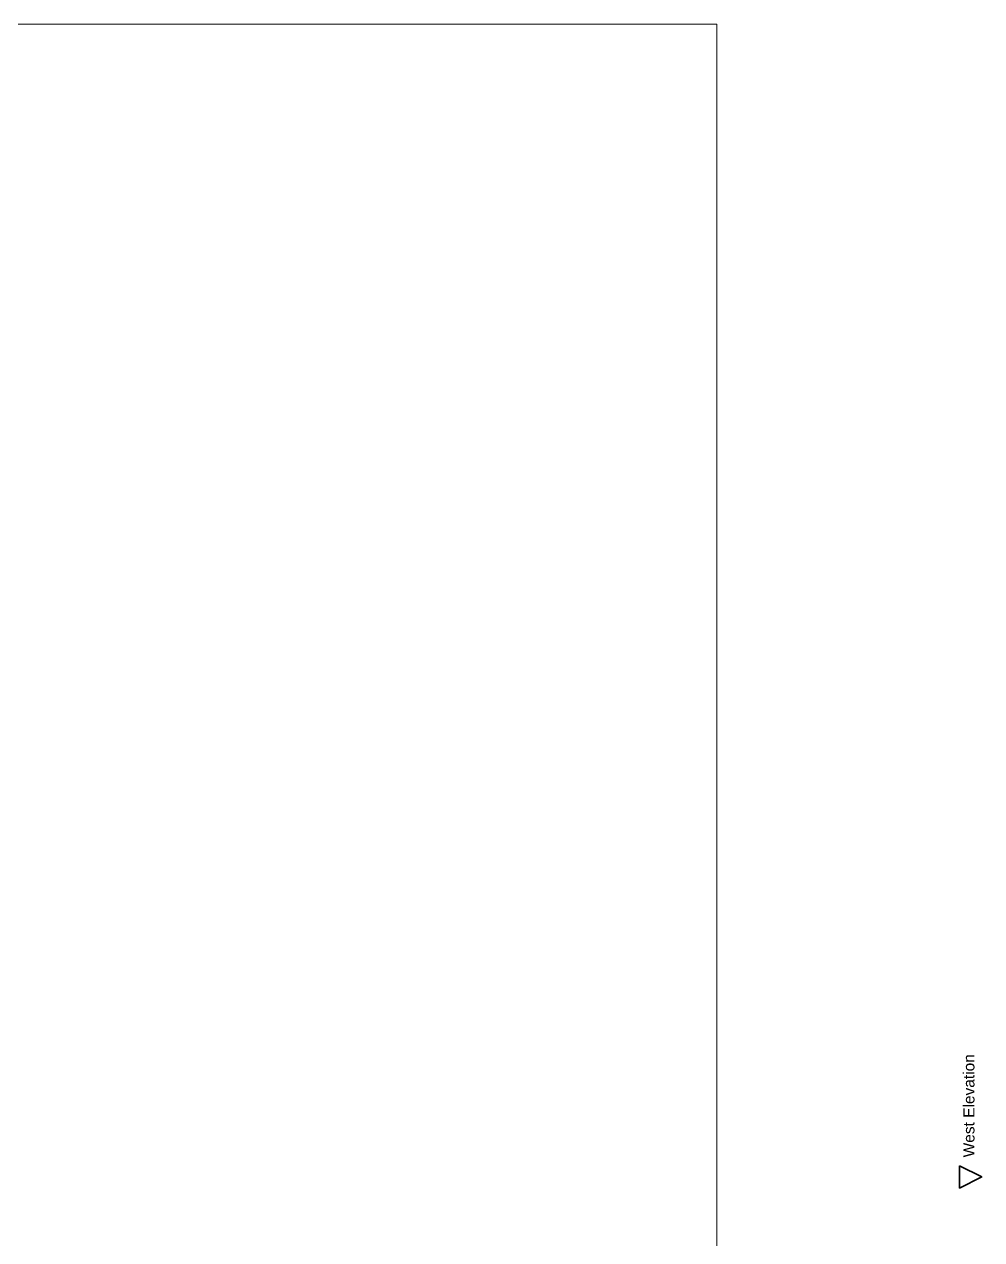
# Model space of a CAD drawing. Header units: millimetres. Extents: x -100675 to 28000, y -21133 to 42228.
# Drawn here: x -31330 to -5400, y 9301 to 42228 of the extents above; entities that cross this region are included whole.
import ezdxf

# ---------------------------------------------------------------- set-up
doc = ezdxf.new("R2010")
doc.units = ezdxf.units.MM
doc.header["$MEASUREMENT"] = 0
doc.linetypes.add('Wipeout_Contour', pattern=[1000, 0, -1000])
doc.layers.add('Marker - Elevation', color=7, linetype='Continuous')
doc.layers.add('New_Structural - Bearing', color=7, linetype='Continuous')
doc.layers.add('Marker - Elevation_Pen_No__25', color=7, linetype='Continuous', lineweight=35, true_color=0x40a5ff)
doc.layers.add('New_Structural - Bearing_Pen_No__89', color=7, linetype='Continuous', lineweight=20, true_color=0x71cebe)
doc.layers.add('Marker - Elevation_Pen_No__6', color=5, linetype='Continuous', lineweight=35)
doc.styles.add('GENERATED_STYLE_1', font='arial.ttf')

# ---------------------------------------------------------------- blocks, each defined once
blk = doc.blocks.new('Slab_2', base_point=(-100675, -21133))
at = {"layer": 'New_Structural - Bearing_Pen_No__89', "color": 123, "linetype": 'Continuous', "lineweight": 20, "true_color": 0x71cebe, "flags": 128}
blk.add_lwpolyline([(-100675, -21133), (-12576, -21133), (-12576, 42228), (-100675, 42228)], close=True, dxfattribs=at)
blk = doc.blocks.new('Elevation_1', base_point=(-6000, 23000))
at = {"layer": 'Marker - Elevation_Pen_No__6', "color": 5, "lineweight": 35, "insert": (-5592, 14327), "char_height": 300, "attachment_point": 9, "rotation": 90, "style": 'GENERATED_STYLE_1'}
blk.add_mtext('\\A1;{\\pqr;\\pt0;\\fArial|b0|i0|c0|p34; West Elevation}', dxfattribs=at)
at = {"color": 254, "linetype": 'Wipeout_Contour', "lineweight": 0, "ltscale": 37315.351783}
blk.add_wipeout([(-6000, 11300), (-6000, 10700), (-5400, 11000)], dxfattribs=at).dxf.layer = 'Marker - Elevation'
at = {"layer": 'Marker - Elevation_Pen_No__25', "color": 161, "linetype": 'Continuous', "lineweight": 35, "true_color": 0x40a5ff, "flags": 128}
blk.add_lwpolyline([(-6000, 11300), (-6000, 10700), (-5400, 11000)], close=True, dxfattribs=at)

msp = doc.modelspace()

# ---------------------------------------------------------------- block references
at = {"layer": 'Marker - Elevation', "color": 151, "lineweight": 20, "true_color": 0x80c2ff}
msp.add_blockref('Elevation_1', (-6000, 23000), dxfattribs=at)
at = {"layer": 'New_Structural - Bearing', "color": 123, "linetype": 'Continuous', "lineweight": 20, "true_color": 0x71cebe}
msp.add_blockref('Slab_2', (-100675, -21133), dxfattribs=at)

doc.saveas('drawing.dxf')
